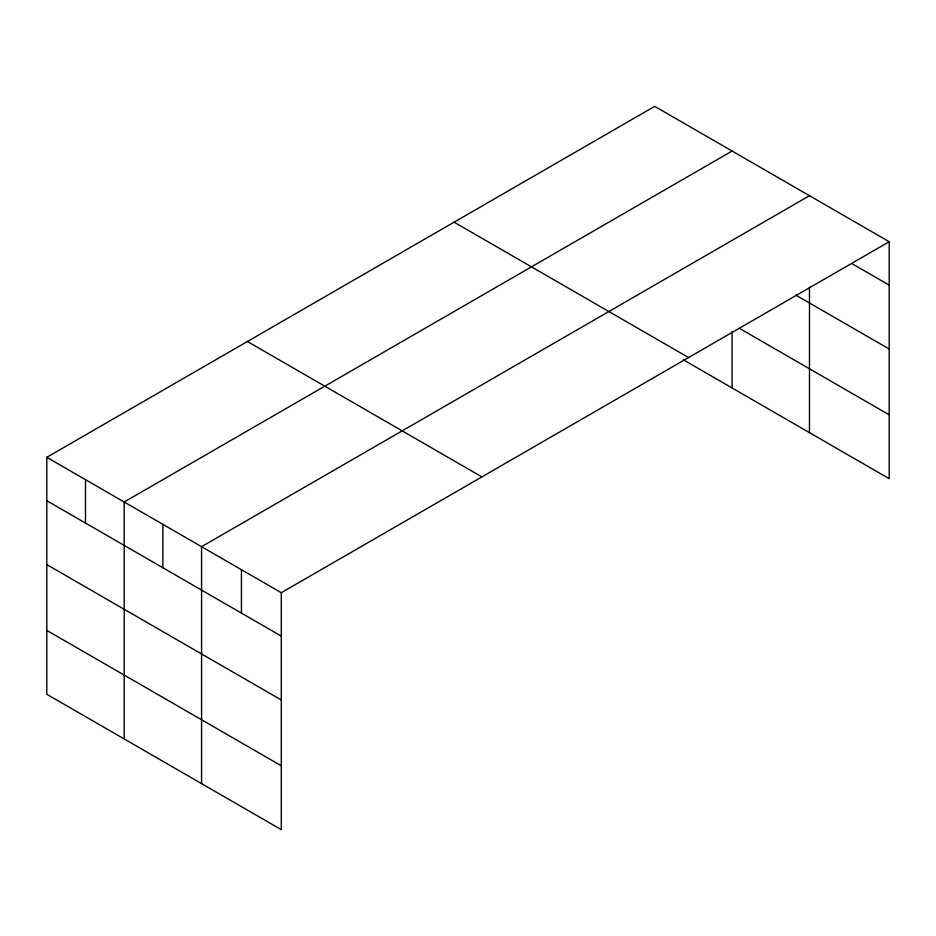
<?xml version="1.0" encoding="UTF-8"?>
<svg xmlns="http://www.w3.org/2000/svg" width="936" height="936" viewBox="0 0 936 936"><rect width="100%" height="100%" fill="white"/><g stroke="black" fill="none" stroke-linecap="round" stroke-linejoin="round"><path stroke-width="1.4" d="M889.2 241.734L654.709 106.353L46.8 457.318L46.8 694.266L281.291 829.647L281.291 592.71L889.2 241.734L889.2 478.682L683.409 359.869M732.092 151.035L124.184 502L124.184 738.937M809.476 195.706L201.568 546.683L201.568 783.619M851.83 263.566L889.2 285.141M795.74 295.051L889.2 349.011M739.58 328.431L889.2 414.812M454.1 222.171L688.592 357.564M247.408 341.5L481.9 476.892M46.8 457.318L281.291 592.71M46.8 500.725L281.291 636.117M46.8 564.595L281.291 699.976M46.8 630.396L281.291 765.777M809.476 287.013L809.476 432.643M732.092 331.356L732.092 387.972M241.429 569.696L241.429 613.092M162.876 524.335L162.876 567.742M85.492 479.665L85.492 523.06"/></g></svg>
